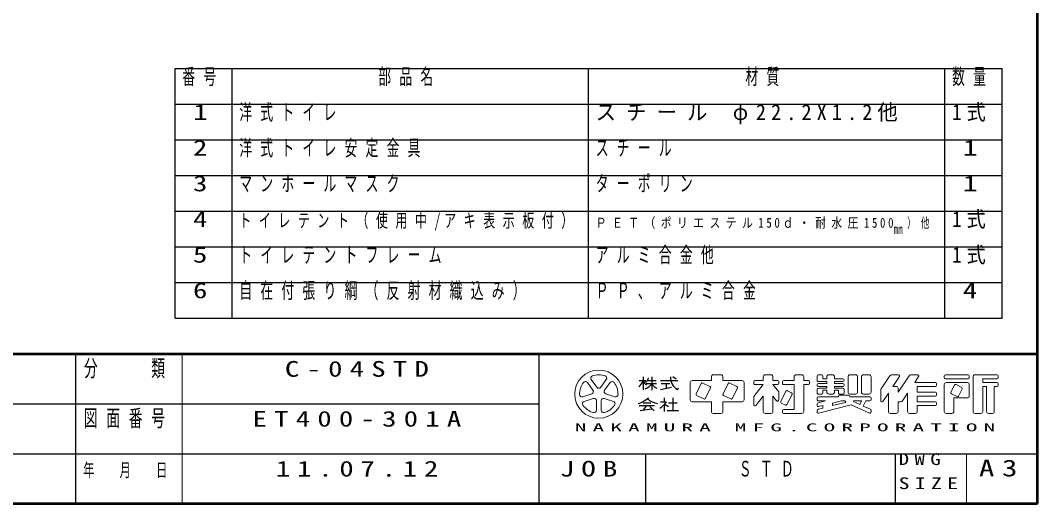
# Model space of a CAD drawing. Units: millimetres on the paper. Extents: x -385 to 0, y -297 to 267.
# Drawn here: x -142.7 to 0, y 0 to 67.8 of the extents above; entities that cross this region are included whole.
import ezdxf
from ezdxf.enums import TextEntityAlignment as Align

# ---------------------------------------------------------------- set-up
doc = ezdxf.new("R2010")
doc.units = ezdxf.units.MM
doc.layers.add('LY_3', color=7, linetype='Continuous', lineweight=25)
doc.layers.add('LY_4', color=7, linetype='Continuous', lineweight=13)
doc.layers.add('LY_5', color=7, linetype='Continuous')
doc.styles.add('ＭＳ ゴシック', font='')
doc.styles.get('ＭＳ ゴシック').set_extended_font_data('MS Gothic')

msp = doc.modelspace()

# ---------------------------------------------------------------- linework, layer by layer
at = {"layer": 'LY_3'}
for p, q in [((-121, 61), (-5, 61)), ((-121, 26), (-121, 61)), ((-113, 26), (-113, 61)), ((-63, 26), (-63, 61)), ((-13, 26), (-13, 61)), ((-5, 26), (-5, 61)), ((-121, 56), (-5, 56)), ((-121, 51), (-5, 51)), ((-121, 46), (-5, 46)), ((-121, 41), (-5, 41)), ((-121, 36), (-5, 36)), ((-121, 31), (-5, 31)), ((-121, 26), (-5, 26))]:
    msp.add_line(p, q, dxfattribs=at)
at = {"layer": 'LY_4', "lineweight": 50}
for p, q in [((0, 0), (0, 267)), ((-385, 21), (0, 21)), ((-385, 0), (0, 0))]:
    msp.add_line(p, q, dxfattribs=at)
at = {"layer": 'LY_4', "color": 211, "lineweight": 25}
for p, q in [((-135, 21), (-135, 0)), ((-70, 21), (-70, 0)), ((-187.5, 14), (-70, 14)), ((-242.5, 7), (0, 7)), ((-20, 7), (-20, 0))]:
    msp.add_line(p, q, dxfattribs=at)
at = {"layer": 'LY_4'}
for p, q in [((-120, 21), (-120, 0)), ((-62.629, 17.393), (-61.844, 16.313)), ((-61.298, 16.313), (-60.513, 17.393)), ((-48.476, 17.253), (-45.776, 17.253)), ((-45.776, 17.793), (-45.776, 17.253)), ((-45.506, 18.063), (-44.426, 18.063)), ((-44.156, 17.793), (-44.156, 17.253)), ((-44.156, 17.253), (-41.456, 17.253)), ((-39.674, 17.253), (-38.486, 17.253)), ((-38.486, 17.793), (-38.486, 17.253)), ((-38.216, 18.063), (-37.406, 18.063)), ((-37.136, 17.793), (-37.136, 17.253)), ((-37.136, 17.253), (-36.488, 17.253)), ((-35.624, 17.253), (-34.166, 17.253)), ((-34.166, 17.793), (-34.166, 17.253)), ((-33.896, 18.063), (-33.086, 18.063)), ((-32.816, 17.793), (-32.816, 17.253)), ((-32.816, 17.253), (-32.168, 17.253)), ((-30.926, 17.901), (-30.926, 17.28)), ((-30.764, 18.063), (-30.278, 18.063)), ((-30.116, 17.901), (-30.116, 17.523)), ((-30.116, 17.523), (-29.576, 17.523)), ((-29.576, 17.793), (-29.576, 17.523)), ((-28.766, 18.063), (-29.306, 18.063)), ((-28.496, 17.793), (-28.496, 17.523)), ((-28.496, 17.523), (-27.308, 17.523)), ((-27.146, 17.361), (-27.146, 17.28)), ((-26.606, 17.793), (-26.606, 15.633)), ((-26.336, 18.063), (-25.526, 18.063)), ((-25.256, 17.793), (-25.256, 15.633)), ((-24.716, 17.793), (-24.716, 15.633)), ((-24.446, 18.063), (-23.636, 18.063)), ((-23.366, 17.793), (-23.366, 15.633)), ((-21.88, 16.242), (-20.746, 17.943)), ((-20.521, 18.063), (-19.529, 18.063)), ((-20.306, 16.443), (-19.394, 17.811)), ((-19.586, 15.633), (-18.046, 17.943)), ((-17.821, 18.063), (-16.829, 18.063)), ((-17.246, 16.983), (-16.694, 17.811)), ((-13.106, 17.901), (-13.106, 17.685)), ((-12.944, 18.063), (-9.758, 18.063)), ((-12.944, 17.523), (-9.758, 17.523)), ((-9.596, 17.901), (-9.596, 17.685)), ((-9.056, 17.793), (-9.056, 12.933)), ((-8.786, 18.063), (-5.708, 18.063)), ((-7.706, 17.523), (-5.708, 17.523)), ((-7.706, 17.523), (-7.706, 16.983)), ((-5.546, 17.901), (-5.546, 17.685)), ((-62.39, 15.917), (-63.175, 16.997)), ((-59.967, 16.997), (-60.752, 15.917)), ((-48.746, 16.983), (-48.746, 14.553)), ((-47.198, 16.838), (-47.918, 15.4)), ((-45.975, 16.408), (-46.981, 16.911)), ((-46.622, 14.752), (-45.902, 16.19)), ((-43.418, 16.838), (-44.138, 15.4)), ((-42.195, 16.408), (-43.201, 16.911)), ((-42.842, 14.752), (-42.122, 16.19)), ((-41.186, 16.983), (-41.186, 14.553)), ((-39.836, 17.091), (-39.836, 16.875)), ((-38.486, 16.713), (-39.836, 15.026)), ((-39.674, 16.713), (-38.486, 16.713)), ((-37.136, 16.713), (-36.488, 16.713)), ((-37.136, 16.713), (-36.326, 15.701)), ((-36.326, 17.091), (-36.326, 16.875)), ((-36.326, 15.701), (-36.326, 14.543)), ((-35.318, 15.758), (-36.038, 14.32)), ((-35.786, 17.091), (-35.786, 16.875)), ((-35.624, 16.713), (-34.166, 16.713)), ((-35.101, 15.831), (-34.527, 15.544)), ((-34.166, 16.713), (-34.166, 13.203)), ((-32.816, 16.713), (-32.168, 16.713)), ((-32.816, 16.713), (-32.816, 12.933)), ((-32.006, 17.091), (-32.006, 16.875)), ((-30.926, 16.686), (-30.926, 16.605)), ((-30.926, 16.011), (-30.926, 15.525)), ((-30.764, 17.118), (-29.576, 17.118)), ((-30.764, 16.848), (-29.576, 16.848)), ((-30.764, 16.443), (-29.576, 16.443)), ((-30.764, 16.173), (-29.576, 16.173)), ((-30.116, 15.903), (-30.116, 15.525)), ((-30.116, 15.903), (-29.576, 15.903)), ((-29.576, 17.118), (-29.576, 16.848)), ((-29.576, 16.443), (-29.576, 16.173)), ((-29.576, 15.903), (-29.576, 15.633)), ((-28.496, 17.118), (-28.496, 16.848)), ((-28.496, 17.118), (-27.308, 17.118)), ((-28.496, 16.848), (-27.308, 16.848)), ((-28.496, 16.443), (-28.496, 16.173)), ((-28.496, 16.443), (-27.308, 16.443)), ((-28.496, 16.173), (-27.308, 16.173)), ((-28.496, 15.903), (-27.956, 15.903)), ((-28.496, 15.903), (-28.496, 15.633)), ((-27.956, 15.903), (-27.956, 15.525)), ((-27.146, 16.686), (-27.146, 16.605)), ((-27.146, 16.011), (-27.146, 15.525)), ((-22.016, 15.793), (-22.016, 14.413)), ((-20.306, 16.443), (-19.856, 16.443)), ((-19.586, 16.173), (-19.586, 15.633)), ((-17.246, 16.983), (-14.348, 16.983)), ((-16.886, 16.443), (-16.886, 15.633)), ((-16.886, 16.443), (-14.348, 16.443)), ((-14.186, 16.821), (-14.186, 16.605)), ((-13.106, 16.713), (-13.106, 12.933)), ((-12.836, 16.983), (-9.866, 16.983)), ((-11.666, 16.622), (-12.17, 15.616)), ((-11.449, 16.695), (-10.659, 16.3)), ((-10.586, 16.082), (-11.09, 15.076)), ((-9.596, 16.713), (-9.596, 15.093)), ((-7.706, 16.983), (-5.708, 16.983)), ((-7.706, 16.443), (-7.706, 12.933)), ((-7.706, 16.443), (-7.166, 16.443)), ((-7.166, 16.443), (-7.166, 12.933)), ((-6.086, 16.443), (-6.086, 12.933)), ((-6.086, 16.443), (-5.708, 16.443)), ((-5.546, 16.821), (-5.546, 16.605)), ((-63.828, 14.985), (-62.559, 15.397)), ((-62.35, 14.755), (-63.62, 14.343)), ((-61.908, 13.099), (-61.908, 14.434)), ((-61.233, 14.434), (-61.233, 13.099)), ((-59.522, 14.343), (-60.792, 14.755)), ((-60.583, 15.397), (-59.313, 14.985)), ((-48.476, 14.283), (-45.776, 14.283)), ((-47.845, 15.183), (-46.839, 14.68)), ((-45.776, 14.283), (-45.776, 12.933)), ((-44.156, 14.283), (-44.156, 12.933)), ((-44.156, 14.283), (-41.456, 14.283)), ((-44.065, 15.183), (-43.059, 14.68)), ((-39.836, 15.026), (-39.836, 13.868)), ((-38.486, 15.093), (-39.547, 13.766)), ((-38.486, 15.093), (-38.486, 12.933)), ((-37.136, 15.093), (-37.136, 12.933)), ((-37.136, 15.093), (-36.614, 14.441)), ((-34.454, 15.326), (-35.174, 13.888)), ((-30.926, 14.796), (-30.926, 14.58)), ((-29.74, 14.418), (-30.803, 14.152)), ((-30.764, 15.363), (-30.278, 15.363)), ((-30.764, 14.958), (-27.956, 14.958)), ((-30.764, 14.418), (-29.74, 14.418)), ((-29.306, 15.363), (-28.766, 15.363)), ((-27.513, 14.418), (-28.766, 14.105)), ((-27.956, 15.066), (-27.956, 14.958)), ((-27.794, 15.363), (-27.308, 15.363)), ((-27.794, 15.228), (-26.498, 15.228)), ((-27.513, 14.418), (-27.053, 14.418)), ((-26.336, 15.363), (-25.526, 15.363)), ((-26.336, 15.066), (-26.336, 14.958)), ((-26.336, 14.958), (-23.528, 14.958)), ((-25.738, 14.418), (-24.712, 14.418)), ((-24.968, 13.906), (-24.712, 14.418)), ((-24.474, 13.687), (-24.108, 14.418)), ((-24.446, 15.363), (-23.636, 15.363)), ((-24.108, 14.418), (-23.528, 14.418)), ((-23.366, 14.796), (-23.366, 14.58)), ((-21.719, 14.323), (-20.936, 15.498)), ((-20.936, 15.498), (-20.936, 12.933)), ((-19.586, 14.283), (-19.586, 12.933)), ((-19.586, 14.283), (-19.19, 14.283)), ((-18.966, 14.404), (-18.236, 15.498)), ((-18.236, 15.498), (-18.236, 12.933)), ((-16.886, 15.633), (-14.348, 15.633)), ((-16.886, 15.093), (-14.348, 15.093)), ((-16.886, 15.093), (-16.886, 14.283)), ((-16.886, 14.283), (-14.348, 14.283)), ((-14.186, 15.471), (-14.186, 15.255)), ((-12.097, 15.399), (-11.307, 15.004)), ((-11.756, 14.823), (-9.866, 14.823)), ((-11.756, 14.823), (-11.756, 12.933)), ((-35.965, 14.103), (-35.391, 13.816)), ((-35.786, 13.041), (-35.786, 12.825)), ((-35.624, 13.203), (-34.166, 13.203)), ((-30.926, 13.995), (-30.926, 13.773)), ((-30.926, 13.077), (-30.926, 12.854)), ((-30.116, 13.406), (-30.803, 13.234)), ((-26.15, 13.841), (-30.725, 12.697)), ((-30.116, 13.768), (-30.725, 13.615)), ((-30.116, 13.768), (-30.116, 13.406)), ((-27.023, 14.179), (-28.766, 13.743)), ((-28.766, 14.105), (-28.766, 13.743)), ((-26.15, 13.841), (-23.594, 12.705)), ((-25.771, 14.263), (-24.968, 13.906)), ((-24.474, 13.687), (-23.462, 13.237)), ((-23.366, 13.089), (-23.366, 12.853)), ((-16.886, 13.743), (-14.348, 13.743)), ((-16.886, 13.743), (-16.886, 12.933)), ((-14.186, 14.121), (-14.186, 13.905)), ((-45.506, 12.663), (-44.426, 12.663)), ((-38.216, 12.663), (-37.406, 12.663)), ((-35.624, 12.663), (-33.086, 12.663)), ((-20.666, 12.663), (-19.856, 12.663)), ((-17.966, 12.663), (-17.156, 12.663)), ((-12.836, 12.663), (-12.026, 12.663)), ((-8.786, 12.663), (-7.976, 12.663)), ((-6.896, 12.663), (-6.356, 12.663)), ((-10, 7), (-10, 0))]:
    msp.add_line(p, q, dxfattribs=at)
at = {"layer": 'LY_4', "lineweight": 25}
for p, q in [((-55.901, 17.253), (-54.956, 17.253)), ((-55.361, 17.793), (-55.361, 15.903)), ((-54.769, 17.253), (-53.525, 17.253)), ((-54.146, 17.793), (-54.146, 15.903)), ((-52.931, 17.253), (-50.501, 17.253)), ((-50.719, 17.467), (-51.16, 17.761)), ((-54.915, 16.848), (-53.471, 16.848)), ((-52.889, 16.02), (-51.353, 16.327)), ((-52.796, 16.848), (-51.581, 16.848)), ((-52.121, 16.848), (-52.121, 16.173)), ((-52.931, 14.283), (-52.051, 14.283)), ((-52.391, 14.823), (-52.391, 14.283)), ((-51.176, 14.823), (-51.176, 13.068)), ((-55.901, 13.784), (-53.741, 13.784)), ((-55.765, 13.067), (-54.113, 13.304)), ((-55.361, 14.148), (-54.281, 14.148)), ((-54.899, 13.784), (-55.289, 13.136)), ((-54.416, 13.607), (-53.81, 13.001)), ((-52.391, 13.91), (-52.391, 12.933)), ((-52.34, 13.96), (-51.796, 13.646)), ((-51.986, 13.068), (-50.366, 13.068)), ((-51.783, 14.148), (-50.568, 14.148)), ((-55, 7), (-55, 0))]:
    msp.add_line(p, q, dxfattribs=at)
at = {"layer": 'LY_4'}
msp.add_circle((-61.571, 15.363), 3.375, dxfattribs=at)
for centre, radius, start, end in [((-63.448, 16.798), 0.338, 35.99999, 142.60154), ((-62.356, 17.592), 0.338, 109.39847, 215.99997), ((-61.571, 15.363), 2.7, 70.60155, 109.39847), ((-60.786, 17.592), 0.338, 324, 70.60155), ((-59.694, 16.798), 0.338, 37.39846, 143.99995), ((-48.476, 16.983), 0.27, 89.99998, 179.99996), ((-45.506, 17.793), 0.27, 89.99998, 179.99996), ((-44.426, 17.793), 0.27, 0, 89.99998), ((-41.456, 16.983), 0.27, 0, 89.99998), ((-39.674, 17.091), 0.162, 89.99998, 179.99996), ((-38.216, 17.793), 0.27, 89.99998, 179.99996), ((-37.406, 17.793), 0.27, 0, 89.99998), ((-36.488, 17.091), 0.162, 0, 89.99998), ((-35.624, 17.091), 0.162, 89.99998, 179.99996), ((-33.896, 17.793), 0.27, 89.99998, 179.99996), ((-33.086, 17.793), 0.27, 0, 89.99998), ((-32.168, 17.091), 0.162, 0, 89.99998), ((-30.764, 17.901), 0.162, 89.99998, 179.99996), ((-30.764, 17.28), 0.162, 179.99998, 270.00002), ((-30.278, 17.901), 0.162, 0, 89.99998), ((-29.306, 17.793), 0.27, 89.99998, 179.99996), ((-28.766, 17.793), 0.27, 0, 89.99998), ((-27.308, 17.361), 0.162, 0, 89.99998), ((-27.308, 17.28), 0.162, 270.00002, 0), ((-26.336, 17.793), 0.27, 89.99998, 179.99996), ((-25.526, 17.793), 0.27, 0, 89.99998), ((-24.446, 17.793), 0.27, 89.99998, 179.99996), ((-23.636, 17.793), 0.27, 0, 89.99998), ((-20.521, 17.793), 0.27, 89.99998, 146.30984), ((-19.529, 17.901), 0.162, 326.31015, 89.99998), ((-17.821, 17.793), 0.27, 89.99998, 146.3098), ((-16.829, 17.901), 0.162, 326.31003, 89.99998), ((-12.944, 17.901), 0.162, 89.99998, 179.99996), ((-12.944, 17.685), 0.162, 179.99998, 270.00002), ((-9.758, 17.901), 0.162, 0, 89.99998), ((-9.758, 17.685), 0.162, 270.00002, 0), ((-8.786, 17.793), 0.27, 89.99998, 179.99996), ((-5.708, 17.901), 0.162, 0, 89.99998), ((-5.708, 17.685), 0.162, 270.00002, 0), ((-61.571, 15.363), 2.7, 142.60154, 181.39846), ((-62.663, 15.718), 0.338, 287.99998, 35.99999), ((-61.571, 16.512), 0.338, 215.99998, 324), ((-60.479, 15.718), 0.338, 143.99996, 251.99999), ((-61.571, 15.363), 2.7, 358.60155, 37.39847), ((-47.054, 16.766), 0.162, 63.43492, 153.43499), ((-46.047, 16.263), 0.162, 333.4349, 63.43487), ((-43.274, 16.766), 0.162, 63.43492, 153.43499), ((-42.267, 16.263), 0.162, 333.4349, 63.43487), ((-39.674, 16.875), 0.162, 179.99998, 270.00002), ((-36.488, 16.875), 0.162, 270.00002, 0), ((-35.624, 16.875), 0.162, 179.99998, 270.00002), ((-35.174, 15.686), 0.162, 63.43487, 153.43498), ((-32.168, 16.875), 0.162, 270.00002, 0), ((-30.764, 16.686), 0.162, 89.99998, 179.99996), ((-30.764, 16.605), 0.162, 179.99998, 270.00002), ((-30.764, 16.011), 0.162, 89.99998, 179.99996), ((-27.308, 16.686), 0.162, 0, 89.99998), ((-27.308, 16.605), 0.162, 270.00002, 0), ((-27.308, 16.011), 0.162, 0, 89.99998), ((-21.206, 15.793), 0.81, 146.30999, 179.99996), ((-19.856, 16.173), 0.27, 0, 89.99998), ((-14.348, 16.821), 0.162, 0, 89.99998), ((-14.348, 16.605), 0.162, 270.00002, 0), ((-12.836, 16.713), 0.27, 89.99998, 179.99996), ((-11.522, 16.55), 0.162, 63.43447, 153.43474), ((-10.731, 16.155), 0.162, 333.43484, 63.43447), ((-9.866, 16.713), 0.27, 0, 89.99998), ((-5.708, 16.821), 0.162, 0, 89.99998), ((-5.708, 16.605), 0.162, 270.00002, 0), ((-63.933, 15.306), 0.338, 181.39848, 287.99997), ((-63.516, 14.022), 0.338, 107.99999, 214.60154), ((-62.246, 14.434), 0.338, 359.99997, 107.99999), ((-60.896, 14.434), 0.338, 71.99997, 179.99999), ((-59.626, 14.022), 0.338, 325.39847, 71.99996), ((-59.209, 15.306), 0.338, 252.00001, 358.60156), ((-48.476, 14.553), 0.27, 179.99998, 270.00002), ((-47.773, 15.328), 0.162, 153.43495, 243.43485), ((-46.766, 14.825), 0.162, 243.43498, 333.43496), ((-43.993, 15.328), 0.162, 153.43495, 243.43485), ((-42.986, 14.825), 0.162, 243.43498, 333.43496), ((-41.456, 14.553), 0.27, 270.00002, 0), ((-36.488, 14.543), 0.162, 218.65962, 0), ((-35.893, 14.248), 0.162, 153.43487, 243.4348), ((-34.599, 15.399), 0.162, 333.43492, 63.43493), ((-30.764, 15.525), 0.162, 179.99998, 270.00002), ((-30.764, 14.796), 0.162, 89.99998, 179.99996), ((-30.764, 14.58), 0.162, 179.99998, 270.00002), ((-30.278, 15.525), 0.162, 270.00002, 0), ((-29.306, 15.633), 0.27, 179.99998, 270.00002), ((-28.766, 15.633), 0.27, 270.00002, 0), ((-27.794, 15.525), 0.162, 179.99998, 270.00002), ((-27.794, 15.066), 0.162, 89.99998, 179.99996), ((-27.308, 15.525), 0.162, 270.00002, 0), ((-27.053, 14.297), 0.121, 284.0365, 89.99998), ((-26.336, 15.633), 0.27, 179.99998, 270.00002), ((-26.498, 15.066), 0.162, 0, 89.99998), ((-25.738, 14.337), 0.081, 89.99998, 246.03817), ((-25.526, 15.633), 0.27, 270.00002, 0), ((-24.446, 15.633), 0.27, 179.99998, 270.00002), ((-23.636, 15.633), 0.27, 270.00002, 0), ((-23.528, 14.796), 0.162, 0, 89.99998), ((-23.528, 14.58), 0.162, 270.00002, 0), ((-21.854, 14.413), 0.162, 179.99998, 326.30997), ((-19.19, 14.553), 0.27, 270.00002, 326.31002), ((-14.348, 15.471), 0.162, 0, 89.99998), ((-14.348, 15.255), 0.162, 270.00002, 0), ((-14.348, 14.121), 0.162, 0, 89.99998), ((-12.025, 15.544), 0.162, 153.43517, 243.43529), ((-11.234, 15.149), 0.162, 243.43534, 333.43491), ((-9.866, 15.093), 0.27, 270.00002, 0), ((-61.571, 15.363), 2.7, 214.60156, 253.39848), ((-62.246, 13.099), 0.338, 253.39847, 359.99997), ((-60.896, 13.099), 0.338, 179.99999, 286.60154), ((-61.571, 15.363), 2.7, 286.60155, 325.39847), ((-45.506, 12.933), 0.27, 179.99998, 270.00002), ((-44.426, 12.933), 0.27, 270.00002, 0), ((-39.674, 13.868), 0.162, 179.99998, 321.34037), ((-38.216, 12.933), 0.27, 179.99998, 270.00002), ((-37.406, 12.933), 0.27, 270.00002, 0), ((-35.624, 13.041), 0.162, 89.99998, 179.99996), ((-35.318, 13.961), 0.162, 243.43487, 333.43498), ((-33.086, 12.933), 0.27, 270.00002, 0), ((-30.764, 13.995), 0.162, 104.03614, 179.99996), ((-30.764, 13.773), 0.162, 179.99998, 284.03612), ((-30.764, 13.077), 0.162, 104.03614, 179.99996), ((-30.764, 12.854), 0.162, 179.99998, 284.03612), ((-23.528, 12.853), 0.162, 246.03699, 0), ((-23.528, 13.089), 0.162, 0, 66.03701), ((-20.666, 12.933), 0.27, 179.99998, 270.00002), ((-19.856, 12.933), 0.27, 270.00002, 0), ((-17.966, 12.933), 0.27, 179.99998, 270.00002), ((-17.156, 12.933), 0.27, 270.00002, 0), ((-14.348, 13.905), 0.162, 270.00002, 0), ((-12.836, 12.933), 0.27, 179.99998, 270.00002), ((-12.026, 12.933), 0.27, 270.00002, 0), ((-8.786, 12.933), 0.27, 179.99998, 270.00002), ((-7.976, 12.933), 0.27, 270.00002, 0), ((-6.896, 12.933), 0.27, 179.99998, 270.00002), ((-6.356, 12.933), 0.27, 270.00002, 0), ((-35.624, 12.825), 0.162, 179.99998, 270.00002)]:
    msp.add_arc(centre, radius, start, end, dxfattribs=at)
at = {"layer": 'LY_4', "lineweight": 25}
for centre, radius, start, end in [((-57.466, 18.084), 2.285, 311.36185, 337.13638), ((-53.383, 18.427), 2.345, 212.50346, 230.00631), ((-56.002, 18.047), 1.467, 313.72108, 343.54317), ((-49.563, 17.694), 1.953, 177.09472, 240.51891), ((-56.374, 18.818), 3.034, 295.86917, 317.23867), ((-51.918, 18.818), 3.034, 222.76131, 240.10806), ((-51.54, 16.805), 1.299, 321.42112, 334.8249), ((-56.898, 17.257), 3.32, 285.11261, 313.40619), ((-52.77, 17.194), 3.192, 231.17281, 259.75506), ((-55.66, 17.226), 4.657, 304.87257, 320.80411)]:
    msp.add_arc(centre, radius, start, end, dxfattribs=at)

# ---------------------------------------------------------------- texts
at = {"layer": 'LY_3', "style": 'ＭＳ ゴシック'}
for s, width, p in [('1', 1.4, (-118.5, 56)), ('2', 1.35, (-118.5, 51)), ('1', 1.4, (-10.5, 51)), ('3', 1.35, (-118.5, 46)), ('1', 1.4, (-10.5, 46)), ('4', 1.35, (-118.5, 41)), ('5', 1.35, (-118.5, 36)), ('6', 1.35, (-118.5, 31)), ('4', 1.35, (-10.5, 31))]:
    msp.add_text(s, height=2.199, dxfattribs=dict(at, width=width)).set_placement(p, align=Align.TOP_LEFT)
at = {"layer": 'LY_3', "style": 'ＭＳ ゴシック', "width": 0.65}
msp.add_text('㎜', height=1.393, dxfattribs=at).set_placement((-20.2, 38.5), align=Align.MIDDLE_LEFT)
at = {"layer": 'LY_3', "attachment_point": 1, "style": 'ＭＳ ゴシック'}
for s, insert, char_height in [('\\T1.64;\\W0.6;番号', (-120, 61), 2.199), ('\\T1.64;\\W0.6;部品名', (-92.5, 61), 2.199), ('\\T1.64;\\W0.6;材質', (-41, 61), 2.199), ('\\T1.64;\\W0.6;数量', (-12, 61), 2.199), ('\\T1.64;\\W0.6;洋式トイレ', (-112, 56), 2.199), ('\\T1.5;\\W0.95;スチール\\~φ22.2X1.2他', (-62, 56), 2.199), ('\\T1.5;\\W0.9;1式', (-12, 56), 2.199), ('\\T1.64;\\W0.6;洋式トイレ安定金具', (-112, 51), 2.199), ('\\T1.64;\\W0.6;スチール', (-62, 51), 2.199), ('\\T1.64;\\W0.6;マンホールマスク', (-112, 46), 2.199), ('\\T1.64;\\W0.6;ターポリン', (-62, 46), 2.199), ('\\T1.62;\\W0.65;トイレテント（使用中/アキ表示板付）', (-112, 40.667), 1.906), ('\\T1.5;\\W0.8;ＰＥＴ（ポリエステル150ｄ・耐水圧1500', (-62, 40.083), 1.393), ('\\T1.64;\\W0.6;）他', (-18.3, 40.083), 1.393), ('\\T1.5;\\W0.9;1式', (-12, 41), 2.199), ('\\T1.64;\\W0.6;トイレテントフレーム', (-112, 36), 2.199), ('\\T1.64;\\W0.6;アルミ合金他', (-62, 36), 2.199), ('\\T1.5;\\W0.9;1式', (-12, 36), 2.199), ('\\T1.64;\\W0.6;自在付張り綱（反射材織込み）', (-112, 31), 2.199), ('\\T1.64;\\W0.6;ＰＰ、アルミ合金', (-62, 31), 2.199)]:
    msp.add_mtext(s, dxfattribs=dict(at, insert=insert, char_height=char_height))
at = {"layer": 'LY_4', "color": 4, "style": 'ＭＳ ゴシック'}
for s, insert, char_height, attachment_point in [('\\T1.64;\\W0.6;分\u3000\u3000類', (-127.5, 20.167), 2.346, 2), ('\\T1.64;\\W0.6;図面番号', (-127.5, 13.167), 2.346, 2), ('\\T1.55;\\W2.15;NAKAMURA\\~MFG.CORPORATION', (-35, 11.25), 1.1, 2), ('\\T1.64;\\W0.6;年\u3000月\u3000日', (-127.5, 5.667), 1.906, 2), ('\\T1.5;\\W1.35;JOB', (-62.5, 6), 2.199, 2), ('\\T1.52;\\W1.3;DWG', (-19.5, 7.062), 1.65, 1), ('\\T1.5;\\W1.35;A3', (-5, 6.167), 2.346, 2), ('\\T1.5;\\W1.35;SIZE', (-19.5, 3.688), 1.65, 1)]:
    msp.add_mtext(s, dxfattribs=dict(at, insert=insert, char_height=char_height, attachment_point=attachment_point))
at = {"layer": 'LY_5', "char_height": 2.199, "attachment_point": 2, "style": 'ＭＳ ゴシック'}
for s, insert in [('\\T1.5;\\W1.35;C-04STD', (-95, 20)), ('\\T1.5;\\W1.35;ET400-301A', (-95, 13)), ('\\T1.47;\\W1.35;11.07.12', (-95, 6)), ('\\T1.64;\\W0.6;ＳＴＤ', (-37.5, 6))]:
    msp.add_mtext(s, dxfattribs=dict(at, insert=insert))

doc.saveas('drawing.dxf')
